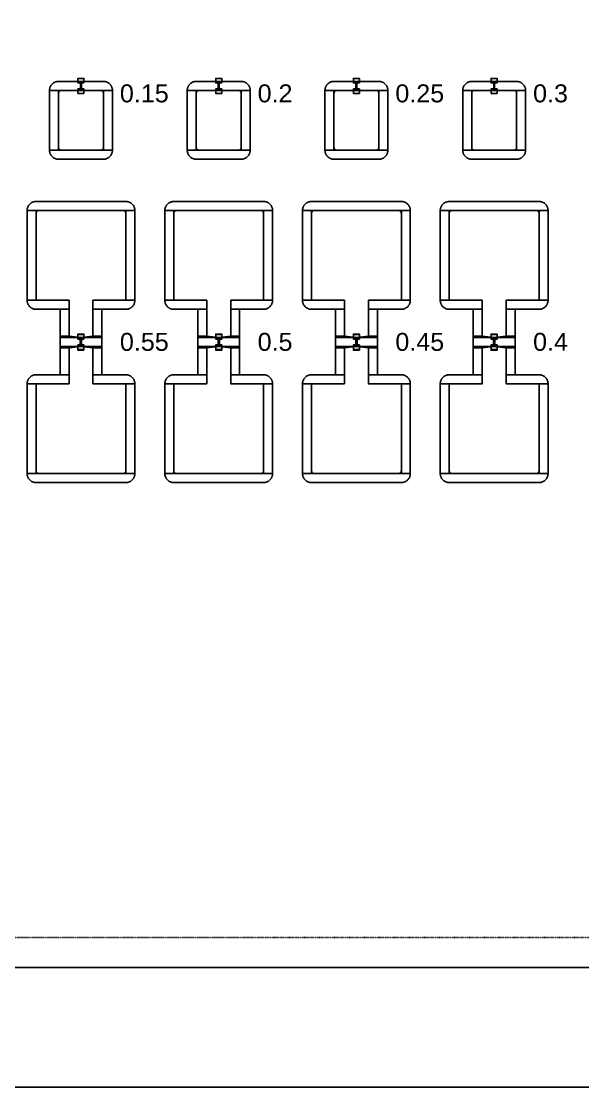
# Model space of a CAD drawing. Extents: x -50000 to 50000, y -50000 to 50000.
# Drawn here: x -27029 to -25155, y -28734 to -25140 of the extents above; entities that cross this region are included whole.
import ezdxf

# ---------------------------------------------------------------- set-up
doc = ezdxf.new("R2010")
doc.units = 0
doc.linetypes.add('DOT', pattern=[0.2, 0, -0.2])
doc.layers.get('0').update_dxf_attribs({"linetype": 'CONTINUOUS'})
for name, color, linetype in [('BASEMETAL', 4, 'CONTINUOUS'), ('DICEGRID', 3, 'CONTINUOUS'), ('FRAME', 8, 'CONTINUOUS'), ('MARKERS', 2, 'CONTINUOUS'), ('SECONDLAYER', 6, 'CONTINUOUS')]:
    doc.layers.add(name, color=color, linetype=linetype)
doc.styles.get("Standard").update_dxf_attribs({"font": 'arial.ttf'})

# ---------------------------------------------------------------- blocks, each defined once
blk = doc.blocks.new('CHIP_JARRAY')
for points in [[(1870, 3330), (1975, 3330), (1975, 3330), (1975, 3331.6), (1974.8, 3333.1), (1974.6, 3334.7), (1974.3, 3336.2), (1974, 3337.8), (1973.5, 3339.3), (1973, 3340.8), (1972.4, 3342.2), (1971.7, 3343.6), (1971, 3345), (1970.2, 3346.3), (1969.3, 3347.6), (1968.3, 3348.9), (1967.3, 3350.1), (1966.2, 3351.2), (1965.1, 3352.3), (1963.9, 3353.3), (1962.6, 3354.3), (1961.3, 3355.2), (1960, 3356), (1958.6, 3356.7), (1957.2, 3357.4), (1955.8, 3358), (1954.3, 3358.5), (1952.8, 3359), (1951.2, 3359.3), (1949.7, 3359.6), (1948.1, 3359.8), (1946.6, 3360), (1945, 3360), (1795, 3360), (1793.4, 3360), (1791.9, 3359.8), (1790.3, 3359.6), (1788.8, 3359.3), (1787.2, 3359), (1785.7, 3358.5), (1784.2, 3358), (1782.8, 3357.4), (1781.4, 3356.7), (1780, 3356), (1778.7, 3355.2), (1777.4, 3354.3), (1776.1, 3353.3), (1774.9, 3352.3), (1773.8, 3351.2), (1772.7, 3350.1), (1771.7, 3348.9), (1770.7, 3347.6), (1769.8, 3346.3), (1769, 3345), (1768.3, 3343.6), (1767.6, 3342.2), (1767, 3340.8), (1766.5, 3339.3), (1766, 3337.8), (1765.7, 3336.2), (1765.4, 3334.7), (1765.2, 3333.1), (1765, 3331.6), (1765, 3330), (1765, 3330)], [(2330, 3330), (2435, 3330), (2435, 3330), (2435, 3331.6), (2434.8, 3333.1), (2434.6, 3334.7), (2434.3, 3336.2), (2434, 3337.8), (2433.5, 3339.3), (2433, 3340.8), (2432.4, 3342.2), (2431.7, 3343.6), (2431, 3345), (2430.2, 3346.3), (2429.3, 3347.6), (2428.3, 3348.9), (2427.3, 3350.1), (2426.2, 3351.2), (2425.1, 3352.3), (2423.9, 3353.3), (2422.6, 3354.3), (2421.3, 3355.2), (2420, 3356), (2418.6, 3356.7), (2417.2, 3357.4), (2415.8, 3358), (2414.3, 3358.5), (2412.8, 3359), (2411.2, 3359.3), (2409.7, 3359.6), (2408.1, 3359.8), (2406.6, 3360), (2405, 3360), (2255, 3360), (2253.4, 3360), (2251.9, 3359.8), (2250.3, 3359.6), (2248.8, 3359.3), (2247.2, 3359), (2245.7, 3358.5), (2244.2, 3358), (2242.8, 3357.4), (2241.4, 3356.7), (2240, 3356), (2238.7, 3355.2), (2237.4, 3354.3), (2236.1, 3353.3), (2234.9, 3352.3), (2233.8, 3351.2), (2232.7, 3350.1), (2231.7, 3348.9), (2230.7, 3347.6), (2229.8, 3346.3), (2229, 3345), (2228.3, 3343.6), (2227.6, 3342.2), (2227, 3340.8), (2226.5, 3339.3), (2226, 3337.8), (2225.7, 3336.2), (2225.4, 3334.7), (2225.2, 3333.1), (2225, 3331.6), (2225, 3330), (2225, 3330)], [(2790, 3330), (2895, 3330), (2895, 3330), (2895, 3331.6), (2894.8, 3333.1), (2894.6, 3334.7), (2894.3, 3336.2), (2894, 3337.8), (2893.5, 3339.3), (2893, 3340.8), (2892.4, 3342.2), (2891.7, 3343.6), (2891, 3345), (2890.2, 3346.3), (2889.3, 3347.6), (2888.3, 3348.9), (2887.3, 3350.1), (2886.2, 3351.2), (2885.1, 3352.3), (2883.9, 3353.3), (2882.6, 3354.3), (2881.3, 3355.2), (2880, 3356), (2878.6, 3356.7), (2877.2, 3357.4), (2875.8, 3358), (2874.3, 3358.5), (2872.8, 3359), (2871.2, 3359.3), (2869.7, 3359.6), (2868.1, 3359.8), (2866.6, 3360), (2865, 3360), (2715, 3360), (2713.4, 3360), (2711.9, 3359.8), (2710.3, 3359.6), (2708.8, 3359.3), (2707.2, 3359), (2705.7, 3358.5), (2704.2, 3358), (2702.8, 3357.4), (2701.4, 3356.7), (2700, 3356), (2698.7, 3355.2), (2697.4, 3354.3), (2696.1, 3353.3), (2694.9, 3352.3), (2693.8, 3351.2), (2692.7, 3350.1), (2691.7, 3348.9), (2690.7, 3347.6), (2689.8, 3346.3), (2689, 3345), (2688.3, 3343.6), (2687.6, 3342.2), (2687, 3340.8), (2686.5, 3339.3), (2686, 3337.8), (2685.7, 3336.2), (2685.4, 3334.7), (2685.2, 3333.1), (2685, 3331.6), (2685, 3330), (2685, 3330)], [(3250, 3330), (3355, 3330), (3355, 3330), (3355, 3331.6), (3354.8, 3333.1), (3354.6, 3334.7), (3354.3, 3336.2), (3354, 3337.8), (3353.5, 3339.3), (3353, 3340.8), (3352.4, 3342.2), (3351.7, 3343.6), (3351, 3345), (3350.2, 3346.3), (3349.3, 3347.6), (3348.3, 3348.9), (3347.3, 3350.1), (3346.2, 3351.2), (3345.1, 3352.3), (3343.9, 3353.3), (3342.6, 3354.3), (3341.3, 3355.2), (3340, 3356), (3338.6, 3356.7), (3337.2, 3357.4), (3335.8, 3358), (3334.3, 3358.5), (3332.8, 3359), (3331.2, 3359.3), (3329.7, 3359.6), (3328.1, 3359.8), (3326.6, 3360), (3325, 3360), (3175, 3360), (3173.4, 3360), (3171.9, 3359.8), (3170.3, 3359.6), (3168.8, 3359.3), (3167.2, 3359), (3165.7, 3358.5), (3164.2, 3358), (3162.8, 3357.4), (3161.4, 3356.7), (3160, 3356), (3158.7, 3355.2), (3157.4, 3354.3), (3156.1, 3353.3), (3154.9, 3352.3), (3153.8, 3351.2), (3152.7, 3350.1), (3151.7, 3348.9), (3150.7, 3347.6), (3149.8, 3346.3), (3149, 3345), (3148.3, 3343.6), (3147.6, 3342.2), (3147, 3340.8), (3146.5, 3339.3), (3146, 3337.8), (3145.7, 3336.2), (3145.4, 3334.7), (3145.2, 3333.1), (3145, 3331.6), (3145, 3330), (3145, 3330)], [(1795, 3130), (1795, 3330), (1765, 3330), (1765, 3130)], [(1795, 3330), (1795, 3320), (1795.1, 3321), (1795.2, 3322.1), (1795.5, 3323.1), (1795.9, 3324.1), (1796.3, 3325), (1796.9, 3325.9), (1797.6, 3326.7), (1798.3, 3327.4), (1799.1, 3328.1), (1800, 3328.7), (1800.9, 3329.1), (1801.9, 3329.5), (1802.9, 3329.8), (1804, 3329.9), (1805, 3330)], [(1945, 3330), (1945, 3320), (1944.9, 3321), (1944.8, 3322.1), (1944.5, 3323.1), (1944.1, 3324.1), (1943.7, 3325), (1943.1, 3325.9), (1942.4, 3326.7), (1941.7, 3327.4), (1940.9, 3328.1), (1940, 3328.7), (1939.1, 3329.1), (1938.1, 3329.5), (1937.1, 3329.8), (1936, 3329.9), (1935, 3330)], [(1945, 3130), (1945, 3330), (1975, 3330), (1975, 3130)], [(2255, 3130), (2255, 3330), (2225, 3330), (2225, 3130)], [(2255, 3330), (2255, 3320), (2255.1, 3321), (2255.2, 3322.1), (2255.5, 3323.1), (2255.9, 3324.1), (2256.3, 3325), (2256.9, 3325.9), (2257.6, 3326.7), (2258.3, 3327.4), (2259.1, 3328.1), (2260, 3328.7), (2260.9, 3329.1), (2261.9, 3329.5), (2262.9, 3329.8), (2264, 3329.9), (2265, 3330)], [(2405, 3330), (2405, 3320), (2404.9, 3321), (2404.8, 3322.1), (2404.5, 3323.1), (2404.1, 3324.1), (2403.7, 3325), (2403.1, 3325.9), (2402.4, 3326.7), (2401.7, 3327.4), (2400.9, 3328.1), (2400, 3328.7), (2399.1, 3329.1), (2398.1, 3329.5), (2397.1, 3329.8), (2396, 3329.9), (2395, 3330)], [(2405, 3130), (2405, 3330), (2435, 3330), (2435, 3130)], [(2715, 3130), (2715, 3330), (2685, 3330), (2685, 3130)], [(2715, 3330), (2715, 3320), (2715.1, 3321), (2715.2, 3322.1), (2715.5, 3323.1), (2715.9, 3324.1), (2716.3, 3325), (2716.9, 3325.9), (2717.6, 3326.7), (2718.3, 3327.4), (2719.1, 3328.1), (2720, 3328.7), (2720.9, 3329.1), (2721.9, 3329.5), (2722.9, 3329.8), (2724, 3329.9), (2725, 3330)], [(2865, 3330), (2865, 3320), (2864.9, 3321), (2864.8, 3322.1), (2864.5, 3323.1), (2864.1, 3324.1), (2863.7, 3325), (2863.1, 3325.9), (2862.4, 3326.7), (2861.7, 3327.4), (2860.9, 3328.1), (2860, 3328.7), (2859.1, 3329.1), (2858.1, 3329.5), (2857.1, 3329.8), (2856, 3329.9), (2855, 3330)], [(2865, 3130), (2865, 3330), (2895, 3330), (2895, 3130)], [(3175, 3130), (3175, 3330), (3145, 3330), (3145, 3130)], [(3175, 3330), (3175, 3320), (3175.1, 3321), (3175.2, 3322.1), (3175.5, 3323.1), (3175.9, 3324.1), (3176.3, 3325), (3176.9, 3325.9), (3177.6, 3326.7), (3178.3, 3327.4), (3179.1, 3328.1), (3180, 3328.7), (3180.9, 3329.1), (3181.9, 3329.5), (3182.9, 3329.8), (3184, 3329.9), (3185, 3330)], [(3325, 3330), (3325, 3320), (3324.9, 3321), (3324.8, 3322.1), (3324.5, 3323.1), (3324.1, 3324.1), (3323.7, 3325), (3323.1, 3325.9), (3322.4, 3326.7), (3321.7, 3327.4), (3320.9, 3328.1), (3320, 3328.7), (3319.1, 3329.1), (3318.1, 3329.5), (3317.1, 3329.8), (3316, 3329.9), (3315, 3330)], [(3325, 3130), (3325, 3330), (3355, 3330), (3355, 3130)], [(1870, 3130), (1975, 3130), (1975, 3130), (1975, 3128.4), (1974.8, 3126.9), (1974.6, 3125.3), (1974.3, 3123.8), (1974, 3122.2), (1973.5, 3120.7), (1973, 3119.2), (1972.4, 3117.8), (1971.7, 3116.4), (1971, 3115), (1970.2, 3113.7), (1969.3, 3112.4), (1968.3, 3111.1), (1967.3, 3109.9), (1966.2, 3108.8), (1965.1, 3107.7), (1963.9, 3106.7), (1962.6, 3105.7), (1961.3, 3104.8), (1960, 3104), (1958.6, 3103.3), (1957.2, 3102.6), (1955.8, 3102), (1954.3, 3101.5), (1952.8, 3101), (1951.2, 3100.7), (1949.7, 3100.4), (1948.1, 3100.2), (1946.6, 3100), (1945, 3100), (1795, 3100), (1793.4, 3100), (1791.9, 3100.2), (1790.3, 3100.4), (1788.8, 3100.7), (1787.2, 3101), (1785.7, 3101.5), (1784.2, 3102), (1782.8, 3102.6), (1781.4, 3103.3), (1780, 3104), (1778.7, 3104.8), (1777.4, 3105.7), (1776.1, 3106.7), (1774.9, 3107.7), (1773.8, 3108.8), (1772.7, 3109.9), (1771.7, 3111.1), (1770.7, 3112.4), (1769.8, 3113.7), (1769, 3115), (1768.3, 3116.4), (1767.6, 3117.8), (1767, 3119.2), (1766.5, 3120.7), (1766, 3122.2), (1765.7, 3123.8), (1765.4, 3125.3), (1765.2, 3126.9), (1765, 3128.4), (1765, 3130), (1765, 3130)], [(1795, 3130), (1795, 3140), (1795.1, 3139), (1795.2, 3137.9), (1795.5, 3136.9), (1795.9, 3135.9), (1796.3, 3135), (1796.9, 3134.1), (1797.6, 3133.3), (1798.3, 3132.6), (1799.1, 3131.9), (1800, 3131.3), (1800.9, 3130.9), (1801.9, 3130.5), (1802.9, 3130.2), (1804, 3130.1), (1805, 3130)], [(1945, 3130), (1945, 3140), (1944.9, 3139), (1944.8, 3137.9), (1944.5, 3136.9), (1944.1, 3135.9), (1943.7, 3135), (1943.1, 3134.1), (1942.4, 3133.3), (1941.7, 3132.6), (1940.9, 3131.9), (1940, 3131.3), (1939.1, 3130.9), (1938.1, 3130.5), (1937.1, 3130.2), (1936, 3130.1), (1935, 3130)], [(2330, 3130), (2435, 3130), (2435, 3130), (2435, 3128.4), (2434.8, 3126.9), (2434.6, 3125.3), (2434.3, 3123.8), (2434, 3122.2), (2433.5, 3120.7), (2433, 3119.2), (2432.4, 3117.8), (2431.7, 3116.4), (2431, 3115), (2430.2, 3113.7), (2429.3, 3112.4), (2428.3, 3111.1), (2427.3, 3109.9), (2426.2, 3108.8), (2425.1, 3107.7), (2423.9, 3106.7), (2422.6, 3105.7), (2421.3, 3104.8), (2420, 3104), (2418.6, 3103.3), (2417.2, 3102.6), (2415.8, 3102), (2414.3, 3101.5), (2412.8, 3101), (2411.2, 3100.7), (2409.7, 3100.4), (2408.1, 3100.2), (2406.6, 3100), (2405, 3100), (2255, 3100), (2253.4, 3100), (2251.9, 3100.2), (2250.3, 3100.4), (2248.8, 3100.7), (2247.2, 3101), (2245.7, 3101.5), (2244.2, 3102), (2242.8, 3102.6), (2241.4, 3103.3), (2240, 3104), (2238.7, 3104.8), (2237.4, 3105.7), (2236.1, 3106.7), (2234.9, 3107.7), (2233.8, 3108.8), (2232.7, 3109.9), (2231.7, 3111.1), (2230.7, 3112.4), (2229.8, 3113.7), (2229, 3115), (2228.3, 3116.4), (2227.6, 3117.8), (2227, 3119.2), (2226.5, 3120.7), (2226, 3122.2), (2225.7, 3123.8), (2225.4, 3125.3), (2225.2, 3126.9), (2225, 3128.4), (2225, 3130), (2225, 3130)], [(2255, 3130), (2255, 3140), (2255.1, 3139), (2255.2, 3137.9), (2255.5, 3136.9), (2255.9, 3135.9), (2256.3, 3135), (2256.9, 3134.1), (2257.6, 3133.3), (2258.3, 3132.6), (2259.1, 3131.9), (2260, 3131.3), (2260.9, 3130.9), (2261.9, 3130.5), (2262.9, 3130.2), (2264, 3130.1), (2265, 3130)], [(2405, 3130), (2405, 3140), (2404.9, 3139), (2404.8, 3137.9), (2404.5, 3136.9), (2404.1, 3135.9), (2403.7, 3135), (2403.1, 3134.1), (2402.4, 3133.3), (2401.7, 3132.6), (2400.9, 3131.9), (2400, 3131.3), (2399.1, 3130.9), (2398.1, 3130.5), (2397.1, 3130.2), (2396, 3130.1), (2395, 3130)], [(2790, 3130), (2895, 3130), (2895, 3130), (2895, 3128.4), (2894.8, 3126.9), (2894.6, 3125.3), (2894.3, 3123.8), (2894, 3122.2), (2893.5, 3120.7), (2893, 3119.2), (2892.4, 3117.8), (2891.7, 3116.4), (2891, 3115), (2890.2, 3113.7), (2889.3, 3112.4), (2888.3, 3111.1), (2887.3, 3109.9), (2886.2, 3108.8), (2885.1, 3107.7), (2883.9, 3106.7), (2882.6, 3105.7), (2881.3, 3104.8), (2880, 3104), (2878.6, 3103.3), (2877.2, 3102.6), (2875.8, 3102), (2874.3, 3101.5), (2872.8, 3101), (2871.2, 3100.7), (2869.7, 3100.4), (2868.1, 3100.2), (2866.6, 3100), (2865, 3100), (2715, 3100), (2713.4, 3100), (2711.9, 3100.2), (2710.3, 3100.4), (2708.8, 3100.7), (2707.2, 3101), (2705.7, 3101.5), (2704.2, 3102), (2702.8, 3102.6), (2701.4, 3103.3), (2700, 3104), (2698.7, 3104.8), (2697.4, 3105.7), (2696.1, 3106.7), (2694.9, 3107.7), (2693.8, 3108.8), (2692.7, 3109.9), (2691.7, 3111.1), (2690.7, 3112.4), (2689.8, 3113.7), (2689, 3115), (2688.3, 3116.4), (2687.6, 3117.8), (2687, 3119.2), (2686.5, 3120.7), (2686, 3122.2), (2685.7, 3123.8), (2685.4, 3125.3), (2685.2, 3126.9), (2685, 3128.4), (2685, 3130), (2685, 3130)], [(2715, 3130), (2715, 3140), (2715.1, 3139), (2715.2, 3137.9), (2715.5, 3136.9), (2715.9, 3135.9), (2716.3, 3135), (2716.9, 3134.1), (2717.6, 3133.3), (2718.3, 3132.6), (2719.1, 3131.9), (2720, 3131.3), (2720.9, 3130.9), (2721.9, 3130.5), (2722.9, 3130.2), (2724, 3130.1), (2725, 3130)], [(2865, 3130), (2865, 3140), (2864.9, 3139), (2864.8, 3137.9), (2864.5, 3136.9), (2864.1, 3135.9), (2863.7, 3135), (2863.1, 3134.1), (2862.4, 3133.3), (2861.7, 3132.6), (2860.9, 3131.9), (2860, 3131.3), (2859.1, 3130.9), (2858.1, 3130.5), (2857.1, 3130.2), (2856, 3130.1), (2855, 3130)], [(3250, 3130), (3355, 3130), (3355, 3130), (3355, 3128.4), (3354.8, 3126.9), (3354.6, 3125.3), (3354.3, 3123.8), (3354, 3122.2), (3353.5, 3120.7), (3353, 3119.2), (3352.4, 3117.8), (3351.7, 3116.4), (3351, 3115), (3350.2, 3113.7), (3349.3, 3112.4), (3348.3, 3111.1), (3347.3, 3109.9), (3346.2, 3108.8), (3345.1, 3107.7), (3343.9, 3106.7), (3342.6, 3105.7), (3341.3, 3104.8), (3340, 3104), (3338.6, 3103.3), (3337.2, 3102.6), (3335.8, 3102), (3334.3, 3101.5), (3332.8, 3101), (3331.2, 3100.7), (3329.7, 3100.4), (3328.1, 3100.2), (3326.6, 3100), (3325, 3100), (3175, 3100), (3173.4, 3100), (3171.9, 3100.2), (3170.3, 3100.4), (3168.8, 3100.7), (3167.2, 3101), (3165.7, 3101.5), (3164.2, 3102), (3162.8, 3102.6), (3161.4, 3103.3), (3160, 3104), (3158.7, 3104.8), (3157.4, 3105.7), (3156.1, 3106.7), (3154.9, 3107.7), (3153.8, 3108.8), (3152.7, 3109.9), (3151.7, 3111.1), (3150.7, 3112.4), (3149.8, 3113.7), (3149, 3115), (3148.3, 3116.4), (3147.6, 3117.8), (3147, 3119.2), (3146.5, 3120.7), (3146, 3122.2), (3145.7, 3123.8), (3145.4, 3125.3), (3145.2, 3126.9), (3145, 3128.4), (3145, 3130), (3145, 3130)], [(3175, 3130), (3175, 3140), (3175.1, 3139), (3175.2, 3137.9), (3175.5, 3136.9), (3175.9, 3135.9), (3176.3, 3135), (3176.9, 3134.1), (3177.6, 3133.3), (3178.3, 3132.6), (3179.1, 3131.9), (3180, 3131.3), (3180.9, 3130.9), (3181.9, 3130.5), (3182.9, 3130.2), (3184, 3130.1), (3185, 3130)], [(3325, 3130), (3325, 3140), (3324.9, 3139), (3324.8, 3137.9), (3324.5, 3136.9), (3324.1, 3135.9), (3323.7, 3135), (3323.1, 3134.1), (3322.4, 3133.3), (3321.7, 3132.6), (3320.9, 3131.9), (3320, 3131.3), (3319.1, 3130.9), (3318.1, 3130.5), (3317.1, 3130.2), (3316, 3130.1), (3315, 3130)], [(1870, 2928.7), (2050, 2928.7), (2050, 2928.7), (2050, 2930.3), (2049.8, 2931.8), (2049.6, 2933.4), (2049.3, 2934.9), (2049, 2936.5), (2048.5, 2938), (2048, 2939.5), (2047.4, 2940.9), (2046.7, 2942.3), (2046, 2943.7), (2045.2, 2945), (2044.3, 2946.3), (2043.3, 2947.6), (2042.3, 2948.8), (2041.2, 2949.9), (2040.1, 2951), (2038.9, 2952), (2037.6, 2953), (2036.3, 2953.9), (2035, 2954.7), (2033.6, 2955.4), (2032.2, 2956.1), (2030.8, 2956.7), (2029.3, 2957.2), (2027.8, 2957.7), (2026.2, 2958), (2024.7, 2958.3), (2023.1, 2958.5), (2021.6, 2958.7), (2020, 2958.7), (1720, 2958.7), (1718.4, 2958.7), (1716.9, 2958.5), (1715.3, 2958.3), (1713.8, 2958), (1712.2, 2957.7), (1710.7, 2957.2), (1709.2, 2956.7), (1707.8, 2956.1), (1706.4, 2955.4), (1705, 2954.7), (1703.7, 2953.9), (1702.4, 2953), (1701.1, 2952), (1699.9, 2951), (1698.8, 2949.9), (1697.7, 2948.8), (1696.7, 2947.6), (1695.7, 2946.3), (1694.8, 2945), (1694, 2943.7), (1693.3, 2942.3), (1692.6, 2940.9), (1692, 2939.5), (1691.5, 2938), (1691, 2936.5), (1690.7, 2934.9), (1690.4, 2933.4), (1690.2, 2931.8), (1690, 2930.3), (1690, 2928.7), (1690, 2928.7)], [(2330, 2928.7), (2510, 2928.7), (2510, 2928.7), (2510, 2930.3), (2509.8, 2931.8), (2509.6, 2933.4), (2509.3, 2934.9), (2509, 2936.5), (2508.5, 2938), (2508, 2939.5), (2507.4, 2940.9), (2506.7, 2942.3), (2506, 2943.7), (2505.2, 2945), (2504.3, 2946.3), (2503.3, 2947.6), (2502.3, 2948.8), (2501.2, 2949.9), (2500.1, 2951), (2498.9, 2952), (2497.6, 2953), (2496.3, 2953.9), (2495, 2954.7), (2493.6, 2955.4), (2492.2, 2956.1), (2490.8, 2956.7), (2489.3, 2957.2), (2487.8, 2957.7), (2486.2, 2958), (2484.7, 2958.3), (2483.1, 2958.5), (2481.6, 2958.7), (2480, 2958.7), (2180, 2958.7), (2178.4, 2958.7), (2176.9, 2958.5), (2175.3, 2958.3), (2173.8, 2958), (2172.2, 2957.7), (2170.7, 2957.2), (2169.2, 2956.7), (2167.8, 2956.1), (2166.4, 2955.4), (2165, 2954.7), (2163.7, 2953.9), (2162.4, 2953), (2161.1, 2952), (2159.9, 2951), (2158.8, 2949.9), (2157.7, 2948.8), (2156.7, 2947.6), (2155.7, 2946.3), (2154.8, 2945), (2154, 2943.7), (2153.3, 2942.3), (2152.6, 2940.9), (2152, 2939.5), (2151.5, 2938), (2151, 2936.5), (2150.7, 2934.9), (2150.4, 2933.4), (2150.2, 2931.8), (2150, 2930.3), (2150, 2928.7), (2150, 2928.7)], [(2790, 2928.7), (2970, 2928.7), (2970, 2928.7), (2970, 2930.3), (2969.8, 2931.8), (2969.6, 2933.4), (2969.3, 2934.9), (2969, 2936.5), (2968.5, 2938), (2968, 2939.5), (2967.4, 2940.9), (2966.7, 2942.3), (2966, 2943.7), (2965.2, 2945), (2964.3, 2946.3), (2963.3, 2947.6), (2962.3, 2948.8), (2961.2, 2949.9), (2960.1, 2951), (2958.9, 2952), (2957.6, 2953), (2956.3, 2953.9), (2955, 2954.7), (2953.6, 2955.4), (2952.2, 2956.1), (2950.8, 2956.7), (2949.3, 2957.2), (2947.8, 2957.7), (2946.2, 2958), (2944.7, 2958.3), (2943.1, 2958.5), (2941.6, 2958.7), (2940, 2958.7), (2640, 2958.7), (2638.4, 2958.7), (2636.9, 2958.5), (2635.3, 2958.3), (2633.8, 2958), (2632.2, 2957.7), (2630.7, 2957.2), (2629.2, 2956.7), (2627.8, 2956.1), (2626.4, 2955.4), (2625, 2954.7), (2623.7, 2953.9), (2622.4, 2953), (2621.1, 2952), (2619.9, 2951), (2618.8, 2949.9), (2617.7, 2948.8), (2616.7, 2947.6), (2615.7, 2946.3), (2614.8, 2945), (2614, 2943.7), (2613.3, 2942.3), (2612.6, 2940.9), (2612, 2939.5), (2611.5, 2938), (2611, 2936.5), (2610.7, 2934.9), (2610.4, 2933.4), (2610.2, 2931.8), (2610, 2930.3), (2610, 2928.7), (2610, 2928.7)], [(3250, 2928.7), (3430, 2928.7), (3430, 2928.7), (3430, 2930.3), (3429.8, 2931.8), (3429.6, 2933.4), (3429.3, 2934.9), (3429, 2936.5), (3428.5, 2938), (3428, 2939.5), (3427.4, 2940.9), (3426.7, 2942.3), (3426, 2943.7), (3425.2, 2945), (3424.3, 2946.3), (3423.3, 2947.6), (3422.3, 2948.8), (3421.2, 2949.9), (3420.1, 2951), (3418.9, 2952), (3417.6, 2953), (3416.3, 2953.9), (3415, 2954.7), (3413.6, 2955.4), (3412.2, 2956.1), (3410.8, 2956.7), (3409.3, 2957.2), (3407.8, 2957.7), (3406.2, 2958), (3404.7, 2958.3), (3403.1, 2958.5), (3401.6, 2958.7), (3400, 2958.7), (3100, 2958.7), (3098.4, 2958.7), (3096.9, 2958.5), (3095.3, 2958.3), (3093.8, 2958), (3092.2, 2957.7), (3090.7, 2957.2), (3089.2, 2956.7), (3087.8, 2956.1), (3086.4, 2955.4), (3085, 2954.7), (3083.7, 2953.9), (3082.4, 2953), (3081.1, 2952), (3079.9, 2951), (3078.8, 2949.9), (3077.7, 2948.8), (3076.7, 2947.6), (3075.7, 2946.3), (3074.8, 2945), (3074, 2943.7), (3073.3, 2942.3), (3072.6, 2940.9), (3072, 2939.5), (3071.5, 2938), (3071, 2936.5), (3070.7, 2934.9), (3070.4, 2933.4), (3070.2, 2931.8), (3070, 2930.3), (3070, 2928.7), (3070, 2928.7)], [(1720, 2628.7), (1720, 2928.7), (1690, 2928.7), (1690, 2628.7)], [(1720, 2928.7), (1720, 2918.7), (1720.1, 2919.7), (1720.2, 2920.8), (1720.5, 2921.8), (1720.9, 2922.8), (1721.3, 2923.7), (1721.9, 2924.6), (1722.6, 2925.4), (1723.3, 2926.1), (1724.1, 2926.8), (1725, 2927.4), (1725.9, 2927.8), (1726.9, 2928.2), (1727.9, 2928.5), (1729, 2928.6), (1730, 2928.7)], [(2020, 2928.7), (2020, 2918.7), (2019.9, 2919.7), (2019.8, 2920.8), (2019.5, 2921.8), (2019.1, 2922.8), (2018.7, 2923.7), (2018.1, 2924.6), (2017.4, 2925.4), (2016.7, 2926.1), (2015.9, 2926.8), (2015, 2927.4), (2014.1, 2927.8), (2013.1, 2928.2), (2012.1, 2928.5), (2011, 2928.6), (2010, 2928.7)], [(2020, 2628.7), (2020, 2928.7), (2050, 2928.7), (2050, 2628.7)], [(2180, 2628.7), (2180, 2928.7), (2150, 2928.7), (2150, 2628.7)], [(2180, 2928.7), (2180, 2918.7), (2180.1, 2919.7), (2180.2, 2920.8), (2180.5, 2921.8), (2180.9, 2922.8), (2181.3, 2923.7), (2181.9, 2924.6), (2182.6, 2925.4), (2183.3, 2926.1), (2184.1, 2926.8), (2185, 2927.4), (2185.9, 2927.8), (2186.9, 2928.2), (2187.9, 2928.5), (2189, 2928.6), (2190, 2928.7)], [(2480, 2928.7), (2480, 2918.7), (2479.9, 2919.7), (2479.8, 2920.8), (2479.5, 2921.8), (2479.1, 2922.8), (2478.7, 2923.7), (2478.1, 2924.6), (2477.4, 2925.4), (2476.7, 2926.1), (2475.9, 2926.8), (2475, 2927.4), (2474.1, 2927.8), (2473.1, 2928.2), (2472.1, 2928.5), (2471, 2928.6), (2470, 2928.7)], [(2480, 2628.7), (2480, 2928.7), (2510, 2928.7), (2510, 2628.7)], [(2640, 2628.7), (2640, 2928.7), (2610, 2928.7), (2610, 2628.7)], [(2640, 2928.7), (2640, 2918.7), (2640.1, 2919.7), (2640.2, 2920.8), (2640.5, 2921.8), (2640.9, 2922.8), (2641.3, 2923.7), (2641.9, 2924.6), (2642.6, 2925.4), (2643.3, 2926.1), (2644.1, 2926.8), (2645, 2927.4), (2645.9, 2927.8), (2646.9, 2928.2), (2647.9, 2928.5), (2649, 2928.6), (2650, 2928.7)], [(2940, 2928.7), (2940, 2918.7), (2939.9, 2919.7), (2939.8, 2920.8), (2939.5, 2921.8), (2939.1, 2922.8), (2938.7, 2923.7), (2938.1, 2924.6), (2937.4, 2925.4), (2936.7, 2926.1), (2935.9, 2926.8), (2935, 2927.4), (2934.1, 2927.8), (2933.1, 2928.2), (2932.1, 2928.5), (2931, 2928.6), (2930, 2928.7)], [(2940, 2628.7), (2940, 2928.7), (2970, 2928.7), (2970, 2628.7)], [(3100, 2628.7), (3100, 2928.7), (3070, 2928.7), (3070, 2628.7)], [(3100, 2928.7), (3100, 2918.7), (3100.1, 2919.7), (3100.2, 2920.8), (3100.5, 2921.8), (3100.9, 2922.8), (3101.3, 2923.7), (3101.9, 2924.6), (3102.6, 2925.4), (3103.3, 2926.1), (3104.1, 2926.8), (3105, 2927.4), (3105.9, 2927.8), (3106.9, 2928.2), (3107.9, 2928.5), (3109, 2928.6), (3110, 2928.7)], [(3400, 2928.7), (3400, 2918.7), (3399.9, 2919.7), (3399.8, 2920.8), (3399.5, 2921.8), (3399.1, 2922.8), (3398.7, 2923.7), (3398.1, 2924.6), (3397.4, 2925.4), (3396.7, 2926.1), (3395.9, 2926.8), (3395, 2927.4), (3394.1, 2927.8), (3393.1, 2928.2), (3392.1, 2928.5), (3391, 2928.6), (3390, 2928.7)], [(3400, 2628.7), (3400, 2928.7), (3430, 2928.7), (3430, 2628.7)], [(1760, 2628.7), (1830, 2628.7), (1830, 2598.7), (1720, 2598.7), (1718.4, 2598.7), (1716.9, 2598.9), (1715.3, 2599.1), (1713.8, 2599.4), (1712.2, 2599.7), (1710.7, 2600.2), (1709.2, 2600.7), (1707.8, 2601.3), (1706.4, 2602), (1705, 2602.7), (1703.7, 2603.5), (1702.4, 2604.4), (1701.1, 2605.4), (1699.9, 2606.4), (1698.8, 2607.5), (1697.7, 2608.6), (1696.7, 2609.8), (1695.7, 2611.1), (1694.8, 2612.4), (1694, 2613.7), (1693.3, 2615.1), (1692.6, 2616.5), (1692, 2617.9), (1691.5, 2619.4), (1691, 2620.9), (1690.7, 2622.5), (1690.4, 2624), (1690.2, 2625.6), (1690, 2627.1), (1690, 2628.7), (1690, 2628.7)], [(1980, 2628.7), (2050, 2628.7), (2050, 2628.7), (2050, 2627.1), (2049.8, 2625.6), (2049.6, 2624), (2049.3, 2622.5), (2049, 2620.9), (2048.5, 2619.4), (2048, 2617.9), (2047.4, 2616.5), (2046.7, 2615.1), (2046, 2613.7), (2045.2, 2612.4), (2044.3, 2611.1), (2043.3, 2609.8), (2042.3, 2608.6), (2041.2, 2607.5), (2040.1, 2606.4), (2038.9, 2605.4), (2037.6, 2604.4), (2036.3, 2603.5), (2035, 2602.7), (2033.6, 2602), (2032.2, 2601.3), (2030.8, 2600.7), (2029.3, 2600.2), (2027.8, 2599.7), (2026.2, 2599.4), (2024.7, 2599.1), (2023.1, 2598.9), (2021.6, 2598.7), (2020, 2598.7), (1910, 2598.7), (1910, 2628.7)], [(2220, 2628.7), (2290, 2628.7), (2290, 2598.7), (2180, 2598.7), (2178.4, 2598.7), (2176.9, 2598.9), (2175.3, 2599.1), (2173.8, 2599.4), (2172.2, 2599.7), (2170.7, 2600.2), (2169.2, 2600.7), (2167.8, 2601.3), (2166.4, 2602), (2165, 2602.7), (2163.7, 2603.5), (2162.4, 2604.4), (2161.1, 2605.4), (2159.9, 2606.4), (2158.8, 2607.5), (2157.7, 2608.6), (2156.7, 2609.8), (2155.7, 2611.1), (2154.8, 2612.4), (2154, 2613.7), (2153.3, 2615.1), (2152.6, 2616.5), (2152, 2617.9), (2151.5, 2619.4), (2151, 2620.9), (2150.7, 2622.5), (2150.4, 2624), (2150.2, 2625.6), (2150, 2627.1), (2150, 2628.7), (2150, 2628.7)], [(2440, 2628.7), (2510, 2628.7), (2510, 2628.7), (2510, 2627.1), (2509.8, 2625.6), (2509.6, 2624), (2509.3, 2622.5), (2509, 2620.9), (2508.5, 2619.4), (2508, 2617.9), (2507.4, 2616.5), (2506.7, 2615.1), (2506, 2613.7), (2505.2, 2612.4), (2504.3, 2611.1), (2503.3, 2609.8), (2502.3, 2608.6), (2501.2, 2607.5), (2500.1, 2606.4), (2498.9, 2605.4), (2497.6, 2604.4), (2496.3, 2603.5), (2495, 2602.7), (2493.6, 2602), (2492.2, 2601.3), (2490.8, 2600.7), (2489.3, 2600.2), (2487.8, 2599.7), (2486.2, 2599.4), (2484.7, 2599.1), (2483.1, 2598.9), (2481.6, 2598.7), (2480, 2598.7), (2370, 2598.7), (2370, 2628.7)], [(2680, 2628.7), (2750, 2628.7), (2750, 2598.7), (2640, 2598.7), (2638.4, 2598.7), (2636.9, 2598.9), (2635.3, 2599.1), (2633.8, 2599.4), (2632.2, 2599.7), (2630.7, 2600.2), (2629.2, 2600.7), (2627.8, 2601.3), (2626.4, 2602), (2625, 2602.7), (2623.7, 2603.5), (2622.4, 2604.4), (2621.1, 2605.4), (2619.9, 2606.4), (2618.8, 2607.5), (2617.7, 2608.6), (2616.7, 2609.8), (2615.7, 2611.1), (2614.8, 2612.4), (2614, 2613.7), (2613.3, 2615.1), (2612.6, 2616.5), (2612, 2617.9), (2611.5, 2619.4), (2611, 2620.9), (2610.7, 2622.5), (2610.4, 2624), (2610.2, 2625.6), (2610, 2627.1), (2610, 2628.7), (2610, 2628.7)], [(2900, 2628.7), (2970, 2628.7), (2970, 2628.7), (2970, 2627.1), (2969.8, 2625.6), (2969.6, 2624), (2969.3, 2622.5), (2969, 2620.9), (2968.5, 2619.4), (2968, 2617.9), (2967.4, 2616.5), (2966.7, 2615.1), (2966, 2613.7), (2965.2, 2612.4), (2964.3, 2611.1), (2963.3, 2609.8), (2962.3, 2608.6), (2961.2, 2607.5), (2960.1, 2606.4), (2958.9, 2605.4), (2957.6, 2604.4), (2956.3, 2603.5), (2955, 2602.7), (2953.6, 2602), (2952.2, 2601.3), (2950.8, 2600.7), (2949.3, 2600.2), (2947.8, 2599.7), (2946.2, 2599.4), (2944.7, 2599.1), (2943.1, 2598.9), (2941.6, 2598.7), (2940, 2598.7), (2830, 2598.7), (2830, 2628.7)], [(3140, 2628.7), (3210, 2628.7), (3210, 2598.7), (3100, 2598.7), (3098.4, 2598.7), (3096.9, 2598.9), (3095.3, 2599.1), (3093.8, 2599.4), (3092.2, 2599.7), (3090.7, 2600.2), (3089.2, 2600.7), (3087.8, 2601.3), (3086.4, 2602), (3085, 2602.7), (3083.7, 2603.5), (3082.4, 2604.4), (3081.1, 2605.4), (3079.9, 2606.4), (3078.8, 2607.5), (3077.7, 2608.6), (3076.7, 2609.8), (3075.7, 2611.1), (3074.8, 2612.4), (3074, 2613.7), (3073.3, 2615.1), (3072.6, 2616.5), (3072, 2617.9), (3071.5, 2619.4), (3071, 2620.9), (3070.7, 2622.5), (3070.4, 2624), (3070.2, 2625.6), (3070, 2627.1), (3070, 2628.7), (3070, 2628.7)], [(3360, 2628.7), (3430, 2628.7), (3430, 2628.7), (3430, 2627.1), (3429.8, 2625.6), (3429.6, 2624), (3429.3, 2622.5), (3429, 2620.9), (3428.5, 2619.4), (3428, 2617.9), (3427.4, 2616.5), (3426.7, 2615.1), (3426, 2613.7), (3425.2, 2612.4), (3424.3, 2611.1), (3423.3, 2609.8), (3422.3, 2608.6), (3421.2, 2607.5), (3420.1, 2606.4), (3418.9, 2605.4), (3417.6, 2604.4), (3416.3, 2603.5), (3415, 2602.7), (3413.6, 2602), (3412.2, 2601.3), (3410.8, 2600.7), (3409.3, 2600.2), (3407.8, 2599.7), (3406.2, 2599.4), (3404.7, 2599.1), (3403.1, 2598.9), (3401.6, 2598.7), (3400, 2598.7), (3290, 2598.7), (3290, 2628.7)], [(1830, 2508.7), (1830, 2598.7), (1800, 2598.7), (1800, 2508.7)], [(1910, 2508.7), (1910, 2598.7), (1940, 2598.7), (1940, 2508.7)], [(2290, 2508.7), (2290, 2598.7), (2260, 2598.7), (2260, 2508.7)], [(2370, 2508.7), (2370, 2598.7), (2400, 2598.7), (2400, 2508.7)], [(2750, 2508.7), (2750, 2598.7), (2720, 2598.7), (2720, 2508.7)], [(2830, 2508.7), (2830, 2598.7), (2860, 2598.7), (2860, 2508.7)], [(3210, 2508.7), (3210, 2598.7), (3180, 2598.7), (3180, 2508.7)], [(3290, 2508.7), (3290, 2598.7), (3320, 2598.7), (3320, 2508.7)], [(1869, 2504.7), (1830, 2508.7), (1800, 2508.7), (1800, 2504.7)], [(1940, 2504.7), (1940, 2474.7), (1800, 2474.7), (1800, 2504.7)], [(1940, 2504.7), (1940, 2508.7), (1910, 2508.7), (1871, 2504.7)], [(2329, 2504.7), (2290, 2508.7), (2260, 2508.7), (2260, 2504.7)], [(2400, 2504.7), (2400, 2474.7), (2260, 2474.7), (2260, 2504.7)], [(2400, 2504.7), (2400, 2508.7), (2370, 2508.7), (2331, 2504.7)], [(2789, 2504.7), (2750, 2508.7), (2720, 2508.7), (2720, 2504.7)], [(2860, 2504.7), (2860, 2474.7), (2720, 2474.7), (2720, 2504.7)], [(2860, 2504.7), (2860, 2508.7), (2830, 2508.7), (2791, 2504.7)], [(3249, 2504.7), (3210, 2508.7), (3180, 2508.7), (3180, 2504.7)], [(3320, 2504.7), (3320, 2474.7), (3180, 2474.7), (3180, 2504.7)], [(3320, 2504.7), (3320, 2508.7), (3290, 2508.7), (3251, 2504.7)], [(1830, 2470), (1869, 2474), (1800, 2474), (1800, 2470)], [(1830, 2380), (1830, 2470), (1800, 2470), (1800, 2380)], [(1940, 2470), (1940, 2474), (1871, 2474), (1910, 2470)], [(1910, 2380), (1910, 2470), (1940, 2470), (1940, 2380)], [(2290, 2470), (2329, 2474), (2260, 2474), (2260, 2470)], [(2290, 2380), (2290, 2470), (2260, 2470), (2260, 2380)], [(2400, 2470), (2400, 2474), (2331, 2474), (2370, 2470)], [(2370, 2380), (2370, 2470), (2400, 2470), (2400, 2380)], [(2750, 2470), (2789, 2474), (2720, 2474), (2720, 2470)], [(2750, 2380), (2750, 2470), (2720, 2470), (2720, 2380)], [(2860, 2470), (2860, 2474), (2791, 2474), (2830, 2470)], [(2830, 2380), (2830, 2470), (2860, 2470), (2860, 2380)], [(3210, 2470), (3249, 2474), (3180, 2474), (3180, 2470)], [(3210, 2380), (3210, 2470), (3180, 2470), (3180, 2380)], [(3320, 2470), (3320, 2474), (3251, 2474), (3290, 2470)], [(3290, 2380), (3290, 2470), (3320, 2470), (3320, 2380)], [(1760, 2350), (1830, 2350), (1830, 2380), (1720, 2380), (1718.4, 2380), (1716.9, 2379.8), (1715.3, 2379.6), (1713.8, 2379.3), (1712.2, 2379), (1710.7, 2378.5), (1709.2, 2378), (1707.8, 2377.4), (1706.4, 2376.7), (1705, 2376), (1703.7, 2375.2), (1702.4, 2374.3), (1701.1, 2373.3), (1699.9, 2372.3), (1698.8, 2371.2), (1697.7, 2370.1), (1696.7, 2368.9), (1695.7, 2367.6), (1694.8, 2366.3), (1694, 2365), (1693.3, 2363.6), (1692.6, 2362.2), (1692, 2360.8), (1691.5, 2359.3), (1691, 2357.8), (1690.7, 2356.2), (1690.4, 2354.7), (1690.2, 2353.1), (1690, 2351.6), (1690, 2350), (1690, 2350)], [(1980, 2350), (2050, 2350), (2050, 2350), (2050, 2351.6), (2049.8, 2353.1), (2049.6, 2354.7), (2049.3, 2356.2), (2049, 2357.8), (2048.5, 2359.3), (2048, 2360.8), (2047.4, 2362.2), (2046.7, 2363.6), (2046, 2365), (2045.2, 2366.3), (2044.3, 2367.6), (2043.3, 2368.9), (2042.3, 2370.1), (2041.2, 2371.2), (2040.1, 2372.3), (2038.9, 2373.3), (2037.6, 2374.3), (2036.3, 2375.2), (2035, 2376), (2033.6, 2376.7), (2032.2, 2377.4), (2030.8, 2378), (2029.3, 2378.5), (2027.8, 2379), (2026.2, 2379.3), (2024.7, 2379.6), (2023.1, 2379.8), (2021.6, 2380), (2020, 2380), (1910, 2380), (1910, 2350)], [(2220, 2350), (2290, 2350), (2290, 2380), (2180, 2380), (2178.4, 2380), (2176.9, 2379.8), (2175.3, 2379.6), (2173.8, 2379.3), (2172.2, 2379), (2170.7, 2378.5), (2169.2, 2378), (2167.8, 2377.4), (2166.4, 2376.7), (2165, 2376), (2163.7, 2375.2), (2162.4, 2374.3), (2161.1, 2373.3), (2159.9, 2372.3), (2158.8, 2371.2), (2157.7, 2370.1), (2156.7, 2368.9), (2155.7, 2367.6), (2154.8, 2366.3), (2154, 2365), (2153.3, 2363.6), (2152.6, 2362.2), (2152, 2360.8), (2151.5, 2359.3), (2151, 2357.8), (2150.7, 2356.2), (2150.4, 2354.7), (2150.2, 2353.1), (2150, 2351.6), (2150, 2350), (2150, 2350)], [(2440, 2350), (2510, 2350), (2510, 2350), (2510, 2351.6), (2509.8, 2353.1), (2509.6, 2354.7), (2509.3, 2356.2), (2509, 2357.8), (2508.5, 2359.3), (2508, 2360.8), (2507.4, 2362.2), (2506.7, 2363.6), (2506, 2365), (2505.2, 2366.3), (2504.3, 2367.6), (2503.3, 2368.9), (2502.3, 2370.1), (2501.2, 2371.2), (2500.1, 2372.3), (2498.9, 2373.3), (2497.6, 2374.3), (2496.3, 2375.2), (2495, 2376), (2493.6, 2376.7), (2492.2, 2377.4), (2490.8, 2378), (2489.3, 2378.5), (2487.8, 2379), (2486.2, 2379.3), (2484.7, 2379.6), (2483.1, 2379.8), (2481.6, 2380), (2480, 2380), (2370, 2380), (2370, 2350)], [(2680, 2350), (2750, 2350), (2750, 2380), (2640, 2380), (2638.4, 2380), (2636.9, 2379.8), (2635.3, 2379.6), (2633.8, 2379.3), (2632.2, 2379), (2630.7, 2378.5), (2629.2, 2378), (2627.8, 2377.4), (2626.4, 2376.7), (2625, 2376), (2623.7, 2375.2), (2622.4, 2374.3), (2621.1, 2373.3), (2619.9, 2372.3), (2618.8, 2371.2), (2617.7, 2370.1), (2616.7, 2368.9), (2615.7, 2367.6), (2614.8, 2366.3), (2614, 2365), (2613.3, 2363.6), (2612.6, 2362.2), (2612, 2360.8), (2611.5, 2359.3), (2611, 2357.8), (2610.7, 2356.2), (2610.4, 2354.7), (2610.2, 2353.1), (2610, 2351.6), (2610, 2350), (2610, 2350)], [(2900, 2350), (2970, 2350), (2970, 2350), (2970, 2351.6), (2969.8, 2353.1), (2969.6, 2354.7), (2969.3, 2356.2), (2969, 2357.8), (2968.5, 2359.3), (2968, 2360.8), (2967.4, 2362.2), (2966.7, 2363.6), (2966, 2365), (2965.2, 2366.3), (2964.3, 2367.6), (2963.3, 2368.9), (2962.3, 2370.1), (2961.2, 2371.2), (2960.1, 2372.3), (2958.9, 2373.3), (2957.6, 2374.3), (2956.3, 2375.2), (2955, 2376), (2953.6, 2376.7), (2952.2, 2377.4), (2950.8, 2378), (2949.3, 2378.5), (2947.8, 2379), (2946.2, 2379.3), (2944.7, 2379.6), (2943.1, 2379.8), (2941.6, 2380), (2940, 2380), (2830, 2380), (2830, 2350)], [(3140, 2350), (3210, 2350), (3210, 2380), (3100, 2380), (3098.4, 2380), (3096.9, 2379.8), (3095.3, 2379.6), (3093.8, 2379.3), (3092.2, 2379), (3090.7, 2378.5), (3089.2, 2378), (3087.8, 2377.4), (3086.4, 2376.7), (3085, 2376), (3083.7, 2375.2), (3082.4, 2374.3), (3081.1, 2373.3), (3079.9, 2372.3), (3078.8, 2371.2), (3077.7, 2370.1), (3076.7, 2368.9), (3075.7, 2367.6), (3074.8, 2366.3), (3074, 2365), (3073.3, 2363.6), (3072.6, 2362.2), (3072, 2360.8), (3071.5, 2359.3), (3071, 2357.8), (3070.7, 2356.2), (3070.4, 2354.7), (3070.2, 2353.1), (3070, 2351.6), (3070, 2350), (3070, 2350)], [(3360, 2350), (3430, 2350), (3430, 2350), (3430, 2351.6), (3429.8, 2353.1), (3429.6, 2354.7), (3429.3, 2356.2), (3429, 2357.8), (3428.5, 2359.3), (3428, 2360.8), (3427.4, 2362.2), (3426.7, 2363.6), (3426, 2365), (3425.2, 2366.3), (3424.3, 2367.6), (3423.3, 2368.9), (3422.3, 2370.1), (3421.2, 2371.2), (3420.1, 2372.3), (3418.9, 2373.3), (3417.6, 2374.3), (3416.3, 2375.2), (3415, 2376), (3413.6, 2376.7), (3412.2, 2377.4), (3410.8, 2378), (3409.3, 2378.5), (3407.8, 2379), (3406.2, 2379.3), (3404.7, 2379.6), (3403.1, 2379.8), (3401.6, 2380), (3400, 2380), (3290, 2380), (3290, 2350)], [(1720, 2050), (1720, 2350), (1690, 2350), (1690, 2050)], [(2020, 2050), (2020, 2350), (2050, 2350), (2050, 2050)], [(2180, 2050), (2180, 2350), (2150, 2350), (2150, 2050)], [(2480, 2050), (2480, 2350), (2510, 2350), (2510, 2050)], [(2640, 2050), (2640, 2350), (2610, 2350), (2610, 2050)], [(2940, 2050), (2940, 2350), (2970, 2350), (2970, 2050)], [(3100, 2050), (3100, 2350), (3070, 2350), (3070, 2050)], [(3400, 2050), (3400, 2350), (3430, 2350), (3430, 2050)], [(1870, 2050), (2050, 2050), (2050, 2050), (2050, 2048.4), (2049.8, 2046.9), (2049.6, 2045.3), (2049.3, 2043.8), (2049, 2042.2), (2048.5, 2040.7), (2048, 2039.2), (2047.4, 2037.8), (2046.7, 2036.4), (2046, 2035), (2045.2, 2033.7), (2044.3, 2032.4), (2043.3, 2031.1), (2042.3, 2029.9), (2041.2, 2028.8), (2040.1, 2027.7), (2038.9, 2026.7), (2037.6, 2025.7), (2036.3, 2024.8), (2035, 2024), (2033.6, 2023.3), (2032.2, 2022.6), (2030.8, 2022), (2029.3, 2021.5), (2027.8, 2021), (2026.2, 2020.7), (2024.7, 2020.4), (2023.1, 2020.2), (2021.6, 2020), (2020, 2020), (1720, 2020), (1718.4, 2020), (1716.9, 2020.2), (1715.3, 2020.4), (1713.8, 2020.7), (1712.2, 2021), (1710.7, 2021.5), (1709.2, 2022), (1707.8, 2022.6), (1706.4, 2023.3), (1705, 2024), (1703.7, 2024.8), (1702.4, 2025.7), (1701.1, 2026.7), (1699.9, 2027.7), (1698.8, 2028.8), (1697.7, 2029.9), (1696.7, 2031.1), (1695.7, 2032.4), (1694.8, 2033.7), (1694, 2035), (1693.3, 2036.4), (1692.6, 2037.8), (1692, 2039.2), (1691.5, 2040.7), (1691, 2042.2), (1690.7, 2043.8), (1690.4, 2045.3), (1690.2, 2046.9), (1690, 2048.4), (1690, 2050), (1690, 2050)], [(1720, 2050), (1720, 2060), (1720.1, 2059), (1720.2, 2057.9), (1720.5, 2056.9), (1720.9, 2055.9), (1721.3, 2055), (1721.9, 2054.1), (1722.6, 2053.3), (1723.3, 2052.6), (1724.1, 2051.9), (1725, 2051.3), (1725.9, 2050.9), (1726.9, 2050.5), (1727.9, 2050.2), (1729, 2050.1), (1730, 2050)], [(2020, 2050), (2020, 2060), (2019.9, 2059), (2019.8, 2057.9), (2019.5, 2056.9), (2019.1, 2055.9), (2018.7, 2055), (2018.1, 2054.1), (2017.4, 2053.3), (2016.7, 2052.6), (2015.9, 2051.9), (2015, 2051.3), (2014.1, 2050.9), (2013.1, 2050.5), (2012.1, 2050.2), (2011, 2050.1), (2010, 2050)], [(2330, 2050), (2510, 2050), (2510, 2050), (2510, 2048.4), (2509.8, 2046.9), (2509.6, 2045.3), (2509.3, 2043.8), (2509, 2042.2), (2508.5, 2040.7), (2508, 2039.2), (2507.4, 2037.8), (2506.7, 2036.4), (2506, 2035), (2505.2, 2033.7), (2504.3, 2032.4), (2503.3, 2031.1), (2502.3, 2029.9), (2501.2, 2028.8), (2500.1, 2027.7), (2498.9, 2026.7), (2497.6, 2025.7), (2496.3, 2024.8), (2495, 2024), (2493.6, 2023.3), (2492.2, 2022.6), (2490.8, 2022), (2489.3, 2021.5), (2487.8, 2021), (2486.2, 2020.7), (2484.7, 2020.4), (2483.1, 2020.2), (2481.6, 2020), (2480, 2020), (2180, 2020), (2178.4, 2020), (2176.9, 2020.2), (2175.3, 2020.4), (2173.8, 2020.7), (2172.2, 2021), (2170.7, 2021.5), (2169.2, 2022), (2167.8, 2022.6), (2166.4, 2023.3), (2165, 2024), (2163.7, 2024.8), (2162.4, 2025.7), (2161.1, 2026.7), (2159.9, 2027.7), (2158.8, 2028.8), (2157.7, 2029.9), (2156.7, 2031.1), (2155.7, 2032.4), (2154.8, 2033.7), (2154, 2035), (2153.3, 2036.4), (2152.6, 2037.8), (2152, 2039.2), (2151.5, 2040.7), (2151, 2042.2), (2150.7, 2043.8), (2150.4, 2045.3), (2150.2, 2046.9), (2150, 2048.4), (2150, 2050), (2150, 2050)], [(2180, 2050), (2180, 2060), (2180.1, 2059), (2180.2, 2057.9), (2180.5, 2056.9), (2180.9, 2055.9), (2181.3, 2055), (2181.9, 2054.1), (2182.6, 2053.3), (2183.3, 2052.6), (2184.1, 2051.9), (2185, 2051.3), (2185.9, 2050.9), (2186.9, 2050.5), (2187.9, 2050.2), (2189, 2050.1), (2190, 2050)], [(2480, 2050), (2480, 2060), (2479.9, 2059), (2479.8, 2057.9), (2479.5, 2056.9), (2479.1, 2055.9), (2478.7, 2055), (2478.1, 2054.1), (2477.4, 2053.3), (2476.7, 2052.6), (2475.9, 2051.9), (2475, 2051.3), (2474.1, 2050.9), (2473.1, 2050.5), (2472.1, 2050.2), (2471, 2050.1), (2470, 2050)], [(2790, 2050), (2970, 2050), (2970, 2050), (2970, 2048.4), (2969.8, 2046.9), (2969.6, 2045.3), (2969.3, 2043.8), (2969, 2042.2), (2968.5, 2040.7), (2968, 2039.2), (2967.4, 2037.8), (2966.7, 2036.4), (2966, 2035), (2965.2, 2033.7), (2964.3, 2032.4), (2963.3, 2031.1), (2962.3, 2029.9), (2961.2, 2028.8), (2960.1, 2027.7), (2958.9, 2026.7), (2957.6, 2025.7), (2956.3, 2024.8), (2955, 2024), (2953.6, 2023.3), (2952.2, 2022.6), (2950.8, 2022), (2949.3, 2021.5), (2947.8, 2021), (2946.2, 2020.7), (2944.7, 2020.4), (2943.1, 2020.2), (2941.6, 2020), (2940, 2020), (2640, 2020), (2638.4, 2020), (2636.9, 2020.2), (2635.3, 2020.4), (2633.8, 2020.7), (2632.2, 2021), (2630.7, 2021.5), (2629.2, 2022), (2627.8, 2022.6), (2626.4, 2023.3), (2625, 2024), (2623.7, 2024.8), (2622.4, 2025.7), (2621.1, 2026.7), (2619.9, 2027.7), (2618.8, 2028.8), (2617.7, 2029.9), (2616.7, 2031.1), (2615.7, 2032.4), (2614.8, 2033.7), (2614, 2035), (2613.3, 2036.4), (2612.6, 2037.8), (2612, 2039.2), (2611.5, 2040.7), (2611, 2042.2), (2610.7, 2043.8), (2610.4, 2045.3), (2610.2, 2046.9), (2610, 2048.4), (2610, 2050), (2610, 2050)], [(2640, 2050), (2640, 2060), (2640.1, 2059), (2640.2, 2057.9), (2640.5, 2056.9), (2640.9, 2055.9), (2641.3, 2055), (2641.9, 2054.1), (2642.6, 2053.3), (2643.3, 2052.6), (2644.1, 2051.9), (2645, 2051.3), (2645.9, 2050.9), (2646.9, 2050.5), (2647.9, 2050.2), (2649, 2050.1), (2650, 2050)], [(2940, 2050), (2940, 2060), (2939.9, 2059), (2939.8, 2057.9), (2939.5, 2056.9), (2939.1, 2055.9), (2938.7, 2055), (2938.1, 2054.1), (2937.4, 2053.3), (2936.7, 2052.6), (2935.9, 2051.9), (2935, 2051.3), (2934.1, 2050.9), (2933.1, 2050.5), (2932.1, 2050.2), (2931, 2050.1), (2930, 2050)], [(3250, 2050), (3430, 2050), (3430, 2050), (3430, 2048.4), (3429.8, 2046.9), (3429.6, 2045.3), (3429.3, 2043.8), (3429, 2042.2), (3428.5, 2040.7), (3428, 2039.2), (3427.4, 2037.8), (3426.7, 2036.4), (3426, 2035), (3425.2, 2033.7), (3424.3, 2032.4), (3423.3, 2031.1), (3422.3, 2029.9), (3421.2, 2028.8), (3420.1, 2027.7), (3418.9, 2026.7), (3417.6, 2025.7), (3416.3, 2024.8), (3415, 2024), (3413.6, 2023.3), (3412.2, 2022.6), (3410.8, 2022), (3409.3, 2021.5), (3407.8, 2021), (3406.2, 2020.7), (3404.7, 2020.4), (3403.1, 2020.2), (3401.6, 2020), (3400, 2020), (3100, 2020), (3098.4, 2020), (3096.9, 2020.2), (3095.3, 2020.4), (3093.8, 2020.7), (3092.2, 2021), (3090.7, 2021.5), (3089.2, 2022), (3087.8, 2022.6), (3086.4, 2023.3), (3085, 2024), (3083.7, 2024.8), (3082.4, 2025.7), (3081.1, 2026.7), (3079.9, 2027.7), (3078.8, 2028.8), (3077.7, 2029.9), (3076.7, 2031.1), (3075.7, 2032.4), (3074.8, 2033.7), (3074, 2035), (3073.3, 2036.4), (3072.6, 2037.8), (3072, 2039.2), (3071.5, 2040.7), (3071, 2042.2), (3070.7, 2043.8), (3070.4, 2045.3), (3070.2, 2046.9), (3070, 2048.4), (3070, 2050), (3070, 2050)], [(3100, 2050), (3100, 2060), (3100.1, 2059), (3100.2, 2057.9), (3100.5, 2056.9), (3100.9, 2055.9), (3101.3, 2055), (3101.9, 2054.1), (3102.6, 2053.3), (3103.3, 2052.6), (3104.1, 2051.9), (3105, 2051.3), (3105.9, 2050.9), (3106.9, 2050.5), (3107.9, 2050.2), (3109, 2050.1), (3110, 2050)], [(3400, 2050), (3400, 2060), (3399.9, 2059), (3399.8, 2057.9), (3399.5, 2056.9), (3399.1, 2055.9), (3398.7, 2055), (3398.1, 2054.1), (3397.4, 2053.3), (3396.7, 2052.6), (3395.9, 2051.9), (3395, 2051.3), (3394.1, 2050.9), (3393.1, 2050.5), (3392.1, 2050.2), (3391, 2050.1), (3390, 2050)]]:
    blk.add_lwpolyline(points, close=True)
at = {"layer": 'DICEGRID'}
blk.add_lwpolyline([(400, 400), (6600, 400), (6600, 6600), (400, 6600)], close=True, dxfattribs=at)
at = {"layer": 'FRAME'}
blk.add_lwpolyline([(0, 0), (7000, 0), (7000, 7000), (0, 7000)], close=True, dxfattribs=at)
at = {"layer": 'FRAME', "linetype": 'DOT'}
blk.add_lwpolyline([(500, 500), (6500, 500), (6500, 6500), (500, 6500)], close=True, dxfattribs=at)
at = {"layer": 'JUNCTION'}
for points in [[(1880, 3355), (1880, 3370), (1860, 3370), (1860, 3355)], [(1871.5, 3346.5), (1871.5, 3355), (1868.5, 3355), (1868.5, 3346.5)], [(1871.5, 3344.5), (1870.1, 3345), (1869.9, 3345), (1868.5, 3344.5)], [(1871.5, 3335), (1871.5, 3344.5), (1868.5, 3344.5), (1868.5, 3335)], [(1870.1, 3345), (1870.1, 3346.4), (1869.9, 3346.4), (1869.9, 3345)], [(2340, 3355), (2340, 3370), (2320, 3370), (2320, 3355)], [(2331.5, 3346.5), (2331.5, 3355), (2328.5, 3355), (2328.5, 3346.5)], [(2331.5, 3344.5), (2330.1, 3345), (2329.9, 3345), (2328.5, 3344.5)], [(2331.5, 3335), (2331.5, 3344.5), (2328.5, 3344.5), (2328.5, 3335)], [(2330.1, 3345), (2330.1, 3346.4), (2329.9, 3346.4), (2329.9, 3345)], [(2800, 3355), (2800, 3370), (2780, 3370), (2780, 3355)], [(2791.5, 3346.5), (2791.5, 3355), (2788.5, 3355), (2788.5, 3346.5)], [(2791.5, 3344.5), (2790.1, 3345), (2789.9, 3345), (2788.5, 3344.5)], [(2791.5, 3335), (2791.5, 3344.5), (2788.5, 3344.5), (2788.5, 3335)], [(2790.1, 3345), (2790.1, 3346.4), (2789.9, 3346.4), (2789.9, 3345)], [(3260, 3355), (3260, 3370), (3240, 3370), (3240, 3355)], [(3251.5, 3346.5), (3251.5, 3355), (3248.5, 3355), (3248.5, 3346.5)], [(3251.5, 3344.5), (3250.2, 3345), (3249.8, 3345), (3248.5, 3344.5)], [(3251.5, 3335), (3251.5, 3344.5), (3248.5, 3344.5), (3248.5, 3335)], [(3250.2, 3345), (3250.2, 3346.4), (3249.8, 3346.4), (3249.8, 3345)], [(1880, 3320), (1880, 3335), (1860, 3335), (1860, 3320)], [(2340, 3320), (2340, 3335), (2320, 3335), (2320, 3320)], [(2800, 3320), (2800, 3335), (2780, 3335), (2780, 3320)], [(3260, 3320), (3260, 3335), (3240, 3335), (3240, 3320)], [(1880, 2499.7), (1880, 2514.7), (1860, 2514.7), (1860, 2499.7)], [(1871.5, 2490.6), (1871.5, 2499.7), (1868.5, 2499.7), (1868.5, 2490.6)], [(1871.5, 2489.2), (1870.3, 2489.7), (1869.7, 2489.7), (1868.5, 2489.2)], [(1871.5, 2479.7), (1871.5, 2489.2), (1868.5, 2489.2), (1868.5, 2479.7)], [(1870.3, 2489.7), (1870.3, 2490.4), (1869.7, 2490.4), (1869.7, 2489.7)], [(2340, 2499.7), (2340, 2514.7), (2320, 2514.7), (2320, 2499.7)], [(2331.5, 2490.6), (2331.5, 2499.7), (2328.5, 2499.7), (2328.5, 2490.6)], [(2331.5, 2489.2), (2330.2, 2489.7), (2329.8, 2489.7), (2328.5, 2489.2)], [(2331.5, 2479.7), (2331.5, 2489.2), (2328.5, 2489.2), (2328.5, 2479.7)], [(2330.2, 2489.7), (2330.2, 2490.4), (2329.8, 2490.4), (2329.8, 2489.7)], [(2800, 2499.7), (2800, 2514.7), (2780, 2514.7), (2780, 2499.7)], [(2791.5, 2490.6), (2791.5, 2499.7), (2788.5, 2499.7), (2788.5, 2490.6)], [(2791.5, 2489.2), (2790.2, 2489.7), (2789.8, 2489.7), (2788.5, 2489.2)], [(2791.5, 2479.7), (2791.5, 2489.2), (2788.5, 2489.2), (2788.5, 2479.7)], [(2790.2, 2489.7), (2790.2, 2490.4), (2789.8, 2490.4), (2789.8, 2489.7)], [(3260, 2499.7), (3260, 2514.7), (3240, 2514.7), (3240, 2499.7)], [(3251.5, 2490.6), (3251.5, 2499.7), (3248.5, 2499.7), (3248.5, 2490.6)], [(3251.5, 2489.2), (3250.2, 2489.7), (3249.8, 2489.7), (3248.5, 2489.2)], [(3251.5, 2479.7), (3251.5, 2489.2), (3248.5, 2489.2), (3248.5, 2479.7)], [(3250.2, 2489.7), (3250.2, 2490.4), (3249.8, 2490.4), (3249.8, 2489.7)], [(1880, 2464.7), (1880, 2479.7), (1860, 2479.7), (1860, 2464.7)], [(2340, 2464.7), (2340, 2479.7), (2320, 2479.7), (2320, 2464.7)], [(2800, 2464.7), (2800, 2479.7), (2780, 2479.7), (2780, 2464.7)], [(3260, 2464.7), (3260, 2479.7), (3240, 2479.7), (3240, 2464.7)]]:
    blk.add_lwpolyline(points, close=True, dxfattribs=at)
at = {"layer": 'SECONDLAYER'}
for points in [[(1880, 2499.3), (1880, 2515.8), (1860, 2515.8), (1860, 2499.3)], [(1872.2, 2490.6), (1872.2, 2499.3), (1867.8, 2499.3), (1867.8, 2490.6)], [(1872.2, 2490.4), (1872.2, 2490.6), (1867.8, 2490.6), (1867.8, 2490.4)], [(1872.2, 2488.2), (1870.6, 2489), (1869.4, 2489), (1867.8, 2488.2)], [(1872.2, 2478.7), (1872.2, 2488.2), (1867.8, 2488.2), (1867.8, 2478.7)], [(1870.6, 2489), (1870.6, 2490.4), (1869.4, 2490.4), (1869.4, 2489)], [(2340, 2499.3), (2340, 2515.8), (2320, 2515.8), (2320, 2499.3)], [(2332.2, 2490.6), (2332.2, 2499.3), (2327.8, 2499.3), (2327.8, 2490.6)], [(2332.2, 2490.4), (2332.2, 2490.6), (2327.8, 2490.6), (2327.8, 2490.4)], [(2332.2, 2488.2), (2330.6, 2489), (2329.4, 2489), (2327.8, 2488.2)], [(2332.2, 2478.7), (2332.2, 2488.2), (2327.8, 2488.2), (2327.8, 2478.7)], [(2330.6, 2489), (2330.6, 2490.4), (2329.4, 2490.4), (2329.4, 2489)], [(2800, 2499.3), (2800, 2515.8), (2780, 2515.8), (2780, 2499.3)], [(2792.2, 2490.6), (2792.2, 2499.3), (2787.8, 2499.3), (2787.8, 2490.6)], [(2792.2, 2490.4), (2792.2, 2490.6), (2787.8, 2490.6), (2787.8, 2490.4)], [(2792.2, 2488.2), (2790.6, 2489), (2789.4, 2489), (2787.8, 2488.2)], [(2792.2, 2478.7), (2792.2, 2488.2), (2787.8, 2488.2), (2787.8, 2478.7)], [(2790.6, 2489), (2790.6, 2490.4), (2789.4, 2490.4), (2789.4, 2489)], [(3260, 2499.3), (3260, 2515.8), (3240, 2515.8), (3240, 2499.3)], [(3252.2, 2490.6), (3252.2, 2499.3), (3247.8, 2499.3), (3247.8, 2490.6)], [(3252.2, 2490.4), (3252.2, 2490.6), (3247.8, 2490.6), (3247.8, 2490.4)], [(3252.2, 2488.2), (3250.6, 2489), (3249.4, 2489), (3247.8, 2488.2)], [(3252.2, 2478.7), (3252.2, 2488.2), (3247.8, 2488.2), (3247.8, 2478.7)], [(3250.6, 2489), (3250.6, 2490.4), (3249.4, 2490.4), (3249.4, 2489)], [(1880, 2462.2), (1880, 2478.7), (1860, 2478.7), (1860, 2462.2)], [(2340, 2462.2), (2340, 2478.7), (2320, 2478.7), (2320, 2462.2)], [(2800, 2462.2), (2800, 2478.7), (2780, 2478.7), (2780, 2462.2)], [(3260, 2462.2), (3260, 2478.7), (3240, 2478.7), (3240, 2462.2)]]:
    blk.add_lwpolyline(points, close=True, dxfattribs=at)
at = {"layer": 'UNDERCUT'}
for points in [[(1871.5, 3346.4), (1871.5, 3346.5), (1868.5, 3346.5), (1868.5, 3346.4)], [(2331.5, 3346.4), (2331.5, 3346.5), (2328.5, 3346.5), (2328.5, 3346.4)], [(2791.5, 3346.4), (2791.5, 3346.5), (2788.5, 3346.5), (2788.5, 3346.4)], [(3251.5, 3346.4), (3251.5, 3346.5), (3248.5, 3346.5), (3248.5, 3346.4)], [(1871.5, 2490.4), (1871.5, 2490.6), (1868.5, 2490.6), (1868.5, 2490.4)], [(2331.5, 2490.4), (2331.5, 2490.6), (2328.5, 2490.6), (2328.5, 2490.4)], [(2791.5, 2490.4), (2791.5, 2490.6), (2788.5, 2490.6), (2788.5, 2490.4)], [(3251.5, 2490.4), (3251.5, 2490.6), (3248.5, 2490.6), (3248.5, 2490.4)]]:
    blk.add_lwpolyline(points, close=True, dxfattribs=at)
at = {"layer": 'MARKERS'}
for s, p in [('0.15', (2000, 3290)), ('0.2', (2460, 3290)), ('0.25', (2920, 3290)), ('0.3', (3380, 3290)), ('0.55', (2000, 2460)), ('0.5', (2460, 2460)), ('0.45', (2920, 2460)), ('0.4', (3380, 2460))]:
    blk.add_text(s, height=60, dxfattribs=at).set_placement(p)

msp = doc.modelspace()

# ---------------------------------------------------------------- linework, layer by layer
at = {"layer": 'FRAME'}
for radius in [50000, 49500]:
    msp.add_circle((0, 0), radius, dxfattribs=at)

# ---------------------------------------------------------------- block references
at = {"layer": 'BASEMETAL'}
msp.add_blockref('CHIP_JARRAY', (-28700, -28700), dxfattribs=at)

doc.saveas('drawing.dxf')
